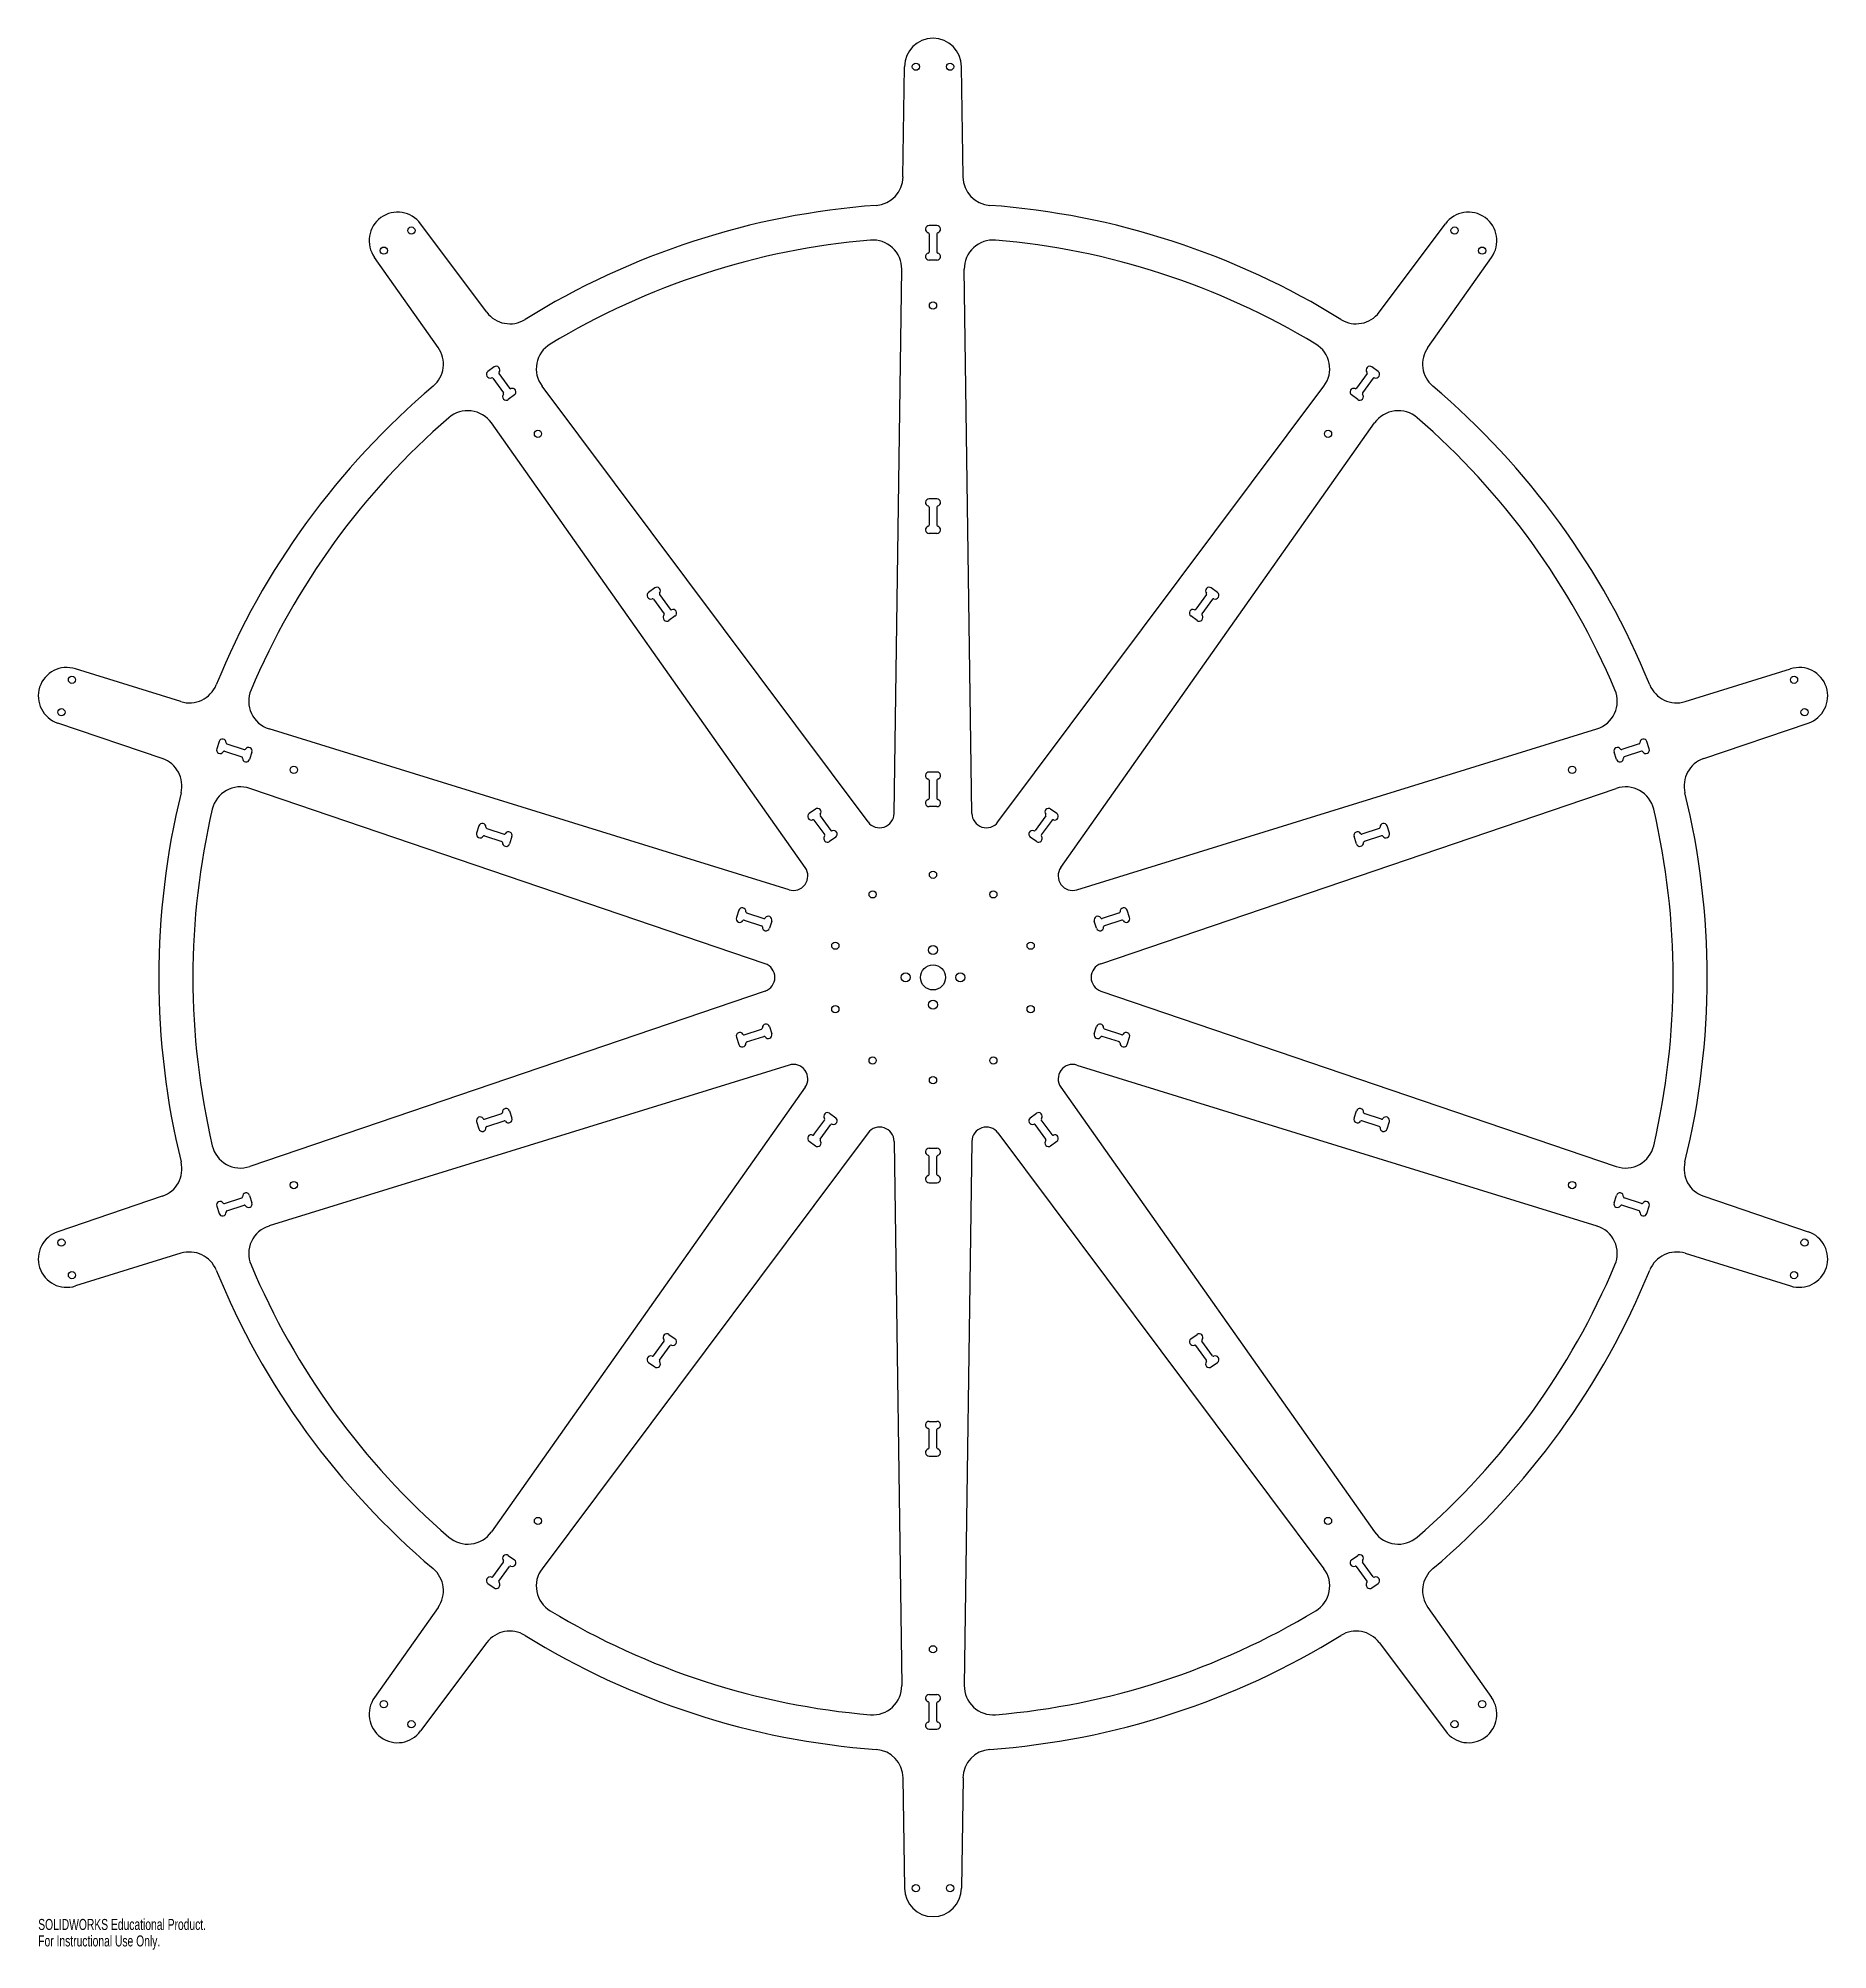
# Model space of a CAD drawing. Header units: millimetres. Extents: x -393 to 393, y -427 to 412.
import ezdxf

# ---------------------------------------------------------------- set-up
doc = ezdxf.new("R2010")
doc.units = ezdxf.units.MM
doc.styles.add('SLDTEXTSTYLE0', font='TXT', dxfattribs={"width": 0.7})

msp = doc.modelspace()

# ---------------------------------------------------------------- linework, layer by layer
at = {"color": 7, "linetype": 'Continuous', "lineweight": 25}
for p, q in [((-13.18, 351.57), (-12.5, 400)), ((13.18, 351.57), (12.5, 400)), ((-195.99, 292.17), (-225, 330.95)), ((1.69, 330.2), (-1.69, 330.2)), ((195.99, 292.17), (225, 330.95)), ((-1.69, 326.59), (-1.69, 318.61)), ((1.69, 326.59), (1.69, 318.61)), ((-217.31, 276.68), (-245.23, 316.26)), ((-17.07, 72), (-13.74, 311)), ((1.69, 315), (-1.69, 315)), ((17.07, 72), (13.74, 311)), ((217.31, 276.68), (245.23, 316.26)), ((-192.72, 268.13), (-195.45, 266.15)), ((-193.33, 263.22), (-188.64, 256.77)), ((-190.6, 265.21), (-185.91, 258.76)), ((190.6, 265.21), (185.91, 258.76)), ((193.33, 263.22), (188.64, 256.77)), ((195.45, 266.15), (192.72, 268.13)), ((-183.79, 255.83), (-186.52, 253.85)), ((-28.51, 68.29), (-171.69, 259.68)), ((28.51, 68.29), (171.69, 259.68)), ((186.52, 253.85), (183.79, 255.83)), ((-56.13, 48.21), (-193.92, 243.53)), ((56.13, 48.21), (193.92, 243.53)), ((1.69, 210.2), (-1.69, 210.2)), ((-1.69, 206.59), (-1.69, 198.61)), ((1.69, 206.59), (1.69, 198.61)), ((1.69, 195), (-1.69, 195)), ((-122.19, 171.05), (-124.92, 169.06)), ((-120.06, 168.12), (-115.38, 161.67)), ((120.06, 168.12), (115.38, 161.67)), ((124.92, 169.06), (122.19, 171.05)), ((-122.79, 166.14), (-118.11, 159.69)), ((122.79, 166.14), (118.11, 159.69)), ((-113.25, 158.75), (-115.98, 156.77)), ((115.98, 156.77), (113.25, 158.75)), ((-330.29, 121.17), (-376.56, 135.5)), ((330.29, 121.17), (376.56, 135.5)), ((-338.44, 96.11), (-384.29, 111.72)), ((-63.2, 38.49), (-291.53, 109.17)), ((63.2, 38.49), (291.53, 109.17)), ((338.44, 96.11), (384.29, 111.72)), ((-313.52, 103.64), (-314.56, 100.43)), ((-310.08, 102.53), (-302.5, 100.06)), ((310.08, 102.53), (302.5, 100.06)), ((314.56, 100.43), (313.52, 103.64)), ((-311.12, 99.32), (-303.54, 96.85)), ((-299.06, 98.95), (-300.1, 95.74)), ((300.1, 95.74), (299.06, 98.95)), ((311.12, 99.32), (303.54, 96.85)), ((1.69, 90.2), (-1.69, 90.2)), ((-1.69, 86.59), (-1.69, 78.61)), ((1.69, 86.59), (1.69, 78.61)), ((-73.75, 6.01), (-300.03, 83.04)), ((73.75, 6.01), (300.03, 83.04)), ((-51.65, 73.97), (-54.38, 71.98)), ((-52.26, 69.06), (-47.57, 62.61)), ((-49.53, 71.04), (-44.84, 64.59)), ((1.69, 75), (-1.69, 75)), ((49.53, 71.04), (44.84, 64.59)), ((52.26, 69.06), (47.57, 62.61)), ((54.38, 71.98), (51.65, 73.97)), ((-199.39, 66.56), (-200.43, 63.35)), ((-197, 62.23), (-189.41, 59.77)), ((-195.95, 65.44), (-188.37, 62.98)), ((-184.93, 61.86), (-185.98, 58.65)), ((-42.72, 61.67), (-45.45, 59.68)), ((45.45, 59.68), (42.72, 61.67)), ((185.98, 58.65), (184.93, 61.86)), ((195.95, 65.44), (188.37, 62.98)), ((197, 62.23), (189.41, 59.77)), ((200.43, 63.35), (199.39, 66.56)), ((-85.26, 29.48), (-86.31, 26.27)), ((-81.83, 28.36), (-74.25, 25.9)), ((81.83, 28.36), (74.25, 25.9)), ((86.31, 26.27), (85.26, 29.48)), ((-82.87, 25.15), (-75.29, 22.69)), ((-70.81, 24.78), (-71.85, 21.57)), ((71.85, 21.57), (70.81, 24.78)), ((82.87, 25.15), (75.29, 22.69)), ((-73.75, -6.01), (-300.03, -83.04)), ((73.75, -6.01), (300.03, -83.04)), ((-82.87, -25.15), (-75.29, -22.69)), ((-71.85, -21.57), (-70.81, -24.78)), ((70.81, -24.78), (71.85, -21.57)), ((82.87, -25.15), (75.29, -22.69)), ((-86.31, -26.27), (-85.26, -29.48)), ((-81.83, -28.36), (-74.25, -25.9)), ((81.83, -28.36), (74.25, -25.9)), ((85.26, -29.48), (86.31, -26.27)), ((-63.2, -38.49), (-291.53, -109.17)), ((63.2, -38.49), (291.53, -109.17)), ((-56.13, -48.21), (-193.92, -243.53)), ((56.13, -48.21), (193.92, -243.53)), ((-185.98, -58.65), (-184.93, -61.86)), ((184.93, -61.86), (185.98, -58.65)), ((-200.43, -63.35), (-199.39, -66.56)), ((-197, -62.23), (-189.41, -59.77)), ((-195.95, -65.44), (-188.37, -62.98)), ((-52.26, -69.06), (-47.57, -62.61)), ((-49.53, -71.04), (-44.84, -64.59)), ((-45.45, -59.68), (-42.72, -61.67)), ((42.72, -61.67), (45.45, -59.68)), ((49.53, -71.04), (44.84, -64.59)), ((52.26, -69.06), (47.57, -62.61)), ((195.95, -65.44), (188.37, -62.98)), ((197, -62.23), (189.41, -59.77)), ((199.39, -66.56), (200.43, -63.35)), ((-28.51, -68.29), (-171.69, -259.68)), ((-54.38, -71.98), (-51.65, -73.97)), ((-17.07, -72), (-13.74, -311)), ((-1.69, -75), (1.69, -75)), ((17.07, -72), (13.74, -311)), ((28.51, -68.29), (171.69, -259.68)), ((51.65, -73.97), (54.38, -71.98)), ((-1.69, -86.59), (-1.69, -78.61)), ((1.69, -86.59), (1.69, -78.61)), ((-1.69, -90.2), (1.69, -90.2)), ((-338.44, -96.11), (-384.29, -111.72)), ((-314.56, -100.43), (-313.52, -103.64)), ((-311.12, -99.32), (-303.54, -96.85)), ((-310.08, -102.53), (-302.5, -100.06)), ((-300.1, -95.74), (-299.06, -98.95)), ((299.06, -98.95), (300.1, -95.74)), ((310.08, -102.53), (302.5, -100.06)), ((311.12, -99.32), (303.54, -96.85)), ((313.52, -103.64), (314.56, -100.43)), ((338.44, -96.11), (384.29, -111.72)), ((-330.29, -121.17), (-376.56, -135.5)), ((330.29, -121.17), (376.56, -135.5)), ((-115.98, -156.77), (-113.25, -158.75)), ((113.25, -158.75), (115.98, -156.77)), ((-122.79, -166.14), (-118.11, -159.69)), ((-120.06, -168.12), (-115.38, -161.67)), ((120.06, -168.12), (115.38, -161.67)), ((122.79, -166.14), (118.11, -159.69)), ((-124.92, -169.06), (-122.19, -171.05)), ((122.19, -171.05), (124.92, -169.06)), ((-1.69, -195), (1.69, -195)), ((-1.69, -206.59), (-1.69, -198.61)), ((1.69, -206.59), (1.69, -198.61)), ((-1.69, -210.2), (1.69, -210.2)), ((-193.33, -263.22), (-188.64, -256.77)), ((-190.6, -265.21), (-185.91, -258.76)), ((-186.52, -253.85), (-183.79, -255.83)), ((183.79, -255.83), (186.52, -253.85)), ((190.6, -265.21), (185.91, -258.76)), ((193.33, -263.22), (188.64, -256.77)), ((-195.45, -266.15), (-192.72, -268.13)), ((192.72, -268.13), (195.45, -266.15)), ((-217.31, -276.68), (-245.23, -316.26)), ((217.31, -276.68), (245.23, -316.26)), ((-195.99, -292.17), (-225, -330.95)), ((195.99, -292.17), (225, -330.95)), ((-1.69, -315), (1.69, -315)), ((-1.69, -326.59), (-1.69, -318.61)), ((1.69, -326.59), (1.69, -318.61)), ((-1.69, -330.2), (1.69, -330.2)), ((-13.18, -351.57), (-12.5, -400)), ((13.18, -351.57), (12.5, -400))]:
    msp.add_line(p, q, dxfattribs=at)
for centre, radius in [((-7.5, 400), 1.59), ((7.5, 400), 1.59), ((-229.05, 328.02), 1.59), ((229.05, 328.02), 1.59), ((-241.18, 319.2), 1.59), ((241.18, 319.2), 1.59), ((0, 295.1), 1.59), ((-173.46, 238.74), 1.59), ((173.46, 238.74), 1.59), ((-378.1, 130.74), 1.59), ((378.1, 130.74), 1.59), ((-382.74, 116.47), 1.59), ((382.74, 116.47), 1.59), ((-280.66, 91.19), 1.59), ((280.66, 91.19), 1.59), ((0, 45.1), 1.59), ((-26.51, 36.49), 1.59), ((26.51, 36.49), 1.59), ((-42.89, 13.94), 1.59), ((0, 12), 2), ((42.89, 13.94), 1.59), ((-12, 0), 2), ((0, 0), 5.5), ((12, 0), 2), ((-42.89, -13.94), 1.59), ((0, -12), 2), ((42.89, -13.94), 1.59), ((-26.51, -36.49), 1.59), ((26.51, -36.49), 1.59), ((0, -45.1), 1.59), ((-280.66, -91.19), 1.59), ((280.66, -91.19), 1.59), ((-382.74, -116.47), 1.59), ((382.74, -116.47), 1.59), ((-378.1, -130.74), 1.59), ((378.1, -130.74), 1.59), ((-173.46, -238.74), 1.59), ((173.46, -238.74), 1.59), ((0, -295.1), 1.59), ((-241.18, -319.2), 1.59), ((241.18, -319.2), 1.59), ((-229.05, -328.02), 1.59), ((229.05, -328.02), 1.59), ((-7.5, -400), 1.59), ((7.5, -400), 1.59)]:
    msp.add_circle(centre, radius, dxfattribs=at)
for centre, radius, start, end in [((0, 400), 12.5, 0, 180), ((-25.87, 351.75), 12.7, 274.207, 359.20104), ((25.87, 351.75), 12.7, 180.79896, 265.793), ((-235.11, 323.61), 12.5, 36, 216), ((0, 0), 340, 94.207, 121.793), ((0, 0), 340, 58.207, 85.793), ((235.11, 323.61), 12.5, 324, 144), ((-1.69, 328.61), 1.59, 90, 256.14173), ((1.69, 328.61), 1.59, 283.85827, 90), ((0, 0), 325, 94.85658, 121.14342), ((-26.44, 311.18), 12.7, 359.20104, 94.85658), ((-2.19, 326.59), 0.5, 0, 76.14173), ((2.19, 326.59), 0.5, 103.85827, 180), ((26.44, 311.18), 12.7, 85.14342, 180.79896), ((0, 0), 325, 58.85658, 85.14342), ((-1.69, 316.59), 1.59, 103.85827, 270), ((-2.19, 318.61), 0.5, 283.85827, 360), ((2.19, 318.61), 0.5, 180, 256.14173), ((1.69, 316.59), 1.59, 270, 76.14173), ((-185.82, 299.78), 12.7, 216.79896, 301.793), ((185.82, 299.78), 12.7, 238.207, 323.20104), ((-161.52, 267.29), 12.7, 121.14342, 216.79896), ((161.52, 267.29), 12.7, 323.20104, 58.85658), ((-227.69, 269.36), 12.7, 310.207, 35.20104), ((227.69, 269.36), 12.7, 144.79896, 229.793), ((-194.52, 264.86), 1.59, 126, 292.14173), ((-193.73, 262.93), 0.5, 36, 112.14173), ((-191.79, 266.84), 1.59, 319.85827, 126), ((-190.19, 265.5), 0.5, 139.85827, 216), ((191.79, 266.84), 1.59, 54, 220.14173), ((190.19, 265.5), 0.5, 324, 40.14173), ((193.73, 262.93), 0.5, 67.85827, 144), ((194.52, 264.86), 1.59, 247.85827, 54), ((0, 0), 340, 130.207, 157.793), ((-187.45, 255.13), 1.59, 139.85827, 306), ((-189.05, 256.48), 0.5, 319.85827, 36), ((-185.51, 259.05), 0.5, 216, 292.14173), ((-184.72, 257.12), 1.59, 306, 112.14173), ((184.72, 257.12), 1.59, 67.85827, 234), ((185.51, 259.05), 0.5, 247.85827, 324), ((187.45, 255.13), 1.59, 234, 40.14173), ((189.05, 256.48), 0.5, 144, 220.14173), ((0, 0), 340, 22.207, 49.793), ((0, 0), 325, 130.85658, 157.14342), ((-204.3, 236.21), 12.7, 35.20104, 130.85658), ((204.3, 236.21), 12.7, 49.14342, 144.79896), ((0, 0), 325, 22.85658, 49.14342), ((-1.69, 208.61), 1.59, 90, 256.14173), ((1.69, 208.61), 1.59, 283.85827, 90), ((-2.19, 206.59), 0.5, 0, 76.14173), ((2.19, 206.59), 0.5, 103.85827, 180), ((-1.69, 196.59), 1.59, 103.85827, 270), ((-2.19, 198.61), 0.5, 283.85827, 0), ((2.19, 198.61), 0.5, 180, 256.14173), ((1.69, 196.59), 1.59, 270, 76.14173), ((-123.98, 167.78), 1.59, 126, 292.14173), ((-121.25, 169.76), 1.59, 319.85827, 126), ((-119.66, 168.42), 0.5, 139.85827, 216), ((121.25, 169.76), 1.59, 54, 220.14173), ((119.66, 168.42), 0.5, 324, 40.14173), ((123.98, 167.78), 1.59, 247.85827, 54), ((-123.2, 165.85), 0.5, 36, 112.14173), ((-118.51, 159.4), 0.5, 319.85827, 36), ((-114.97, 161.97), 0.5, 216, 292.14173), ((-114.19, 160.03), 1.59, 306, 112.14173), ((114.19, 160.03), 1.59, 67.85827, 234), ((114.97, 161.97), 0.5, 247.85827, 324), ((118.51, 159.4), 0.5, 144, 220.14173), ((123.2, 165.85), 0.5, 67.85827, 144), ((-116.92, 158.05), 1.59, 139.85827, 306), ((116.92, 158.05), 1.59, 234, 40.14173), ((-380.42, 123.61), 12.5, 72, 252), ((380.42, 123.61), 12.5, 288, 108), ((-326.54, 133.3), 12.7, 252.79896, 337.793), ((-287.78, 121.31), 12.7, 157.14342, 252.79896), ((287.78, 121.31), 12.7, 287.20104, 22.85658), ((326.54, 133.3), 12.7, 202.207, 287.20104), ((-312.01, 103.15), 1.59, 355.85827, 162), ((-309.93, 103), 0.5, 175.85827, 252), ((-300.57, 99.44), 1.59, 342, 148.14173), ((300.57, 99.44), 1.59, 31.85827, 198), ((309.93, 103), 0.5, 288, 4.14173), ((312.01, 103.15), 1.59, 18, 184.14173), ((-342.53, 84.09), 12.7, 346.207, 71.20104), ((-313.05, 99.94), 1.59, 162, 328.14173), ((-311.28, 98.84), 0.5, 72, 148.14173), ((-303.7, 96.38), 0.5, 355.85827, 72), ((-301.61, 96.23), 1.59, 175.85827, 342), ((-302.34, 100.54), 0.5, 252, 328.14173), ((301.61, 96.23), 1.59, 198, 4.14173), ((302.34, 100.54), 0.5, 211.85827, 288), ((303.7, 96.38), 0.5, 108, 184.14173), ((311.28, 98.84), 0.5, 31.85827, 108), ((313.05, 99.94), 1.59, 211.85827, 18), ((342.53, 84.09), 12.7, 108.79896, 193.793), ((-1.69, 88.61), 1.59, 90, 256.14173), ((-2.19, 86.59), 0.5, 0, 76.14173), ((1.69, 88.61), 1.59, 283.85827, 90), ((2.19, 86.59), 0.5, 103.85827, 180), ((0, 0), 340, 166.207, 193.793), ((-304.12, 71.01), 12.7, 71.20104, 166.85658), ((-1.69, 76.59), 1.59, 103.85827, 270), ((-2.19, 78.61), 0.5, 283.85827, 360), ((2.19, 78.61), 0.5, 180, 256.14173), ((1.69, 76.59), 1.59, 270, 76.14173), ((304.12, 71.01), 12.7, 13.14342, 108.79896), ((0, 0), 340, 346.207, 13.793), ((0, 0), 325, 166.85658, 193.14342), ((-197.88, 66.07), 1.59, 355.85827, 162), ((-53.45, 70.7), 1.59, 126, 292.14173), ((-52.66, 68.76), 0.5, 36, 112.14173), ((-50.72, 72.68), 1.59, 319.85827, 126), ((-49.12, 71.34), 0.5, 139.85827, 216), ((-23.42, 72.09), 6.35, 216.79896, 359.20104), ((23.42, 72.09), 6.35, 180.79896, 323.20104), ((50.72, 72.68), 1.59, 54, 220.14173), ((49.12, 71.34), 0.5, 324, 40.14173), ((52.66, 68.76), 0.5, 67.85827, 144), ((53.45, 70.7), 1.59, 247.85827, 54), ((197.88, 66.07), 1.59, 18, 184.14173), ((0, 0), 325, 346.85658, 13.14342), ((-198.92, 62.86), 1.59, 162, 328.14173), ((-197.15, 61.76), 0.5, 72, 148.14173), ((-195.8, 65.92), 0.5, 175.85827, 252), ((-189.57, 59.29), 0.5, 355.85827, 72), ((-187.49, 59.14), 1.59, 175.85827, 342), ((-188.22, 63.46), 0.5, 252, 328.14173), ((-186.44, 62.35), 1.59, 342, 148.14173), ((-46.38, 60.97), 1.59, 139.85827, 306), ((-47.98, 62.31), 0.5, 319.85827, 36), ((-44.44, 64.89), 0.5, 216, 292.14173), ((-43.65, 62.95), 1.59, 306, 112.14173), ((43.65, 62.95), 1.59, 67.85827, 234), ((44.44, 64.89), 0.5, 247.85827, 324), ((46.38, 60.97), 1.59, 234, 40.14173), ((47.98, 62.31), 0.5, 144, 220.14173), ((186.44, 62.35), 1.59, 31.85827, 198), ((187.49, 59.14), 1.59, 198, 4.14173), ((188.22, 63.46), 0.5, 211.85827, 288), ((189.57, 59.29), 0.5, 108, 184.14173), ((195.8, 65.92), 0.5, 288, 4.14173), ((197.15, 61.76), 0.5, 31.85827, 108), ((198.92, 62.86), 1.59, 211.85827, 18), ((-61.32, 44.55), 6.35, 252.79896, 35.20104), ((61.32, 44.55), 6.35, 144.79896, 287.20104), ((-84.8, 25.78), 1.59, 162, 328.14173), ((-83.75, 28.99), 1.59, 355.85827, 162), ((-81.67, 28.84), 0.5, 175.85827, 252), ((-74.09, 26.37), 0.5, 252, 328.14173), ((-72.32, 25.27), 1.59, 342, 148.14173), ((72.32, 25.27), 1.59, 31.85827, 198), ((74.09, 26.37), 0.5, 211.85827, 288), ((81.67, 28.84), 0.5, 288, 4.14173), ((83.75, 28.99), 1.59, 18, 184.14173), ((84.8, 25.78), 1.59, 211.85827, 18), ((-83.02, 24.68), 0.5, 72, 148.14173), ((-75.44, 22.21), 0.5, 355.85827, 72), ((-73.36, 22.06), 1.59, 175.85827, 342), ((73.36, 22.06), 1.59, 198, 4.14173), ((75.44, 22.21), 0.5, 108, 184.14173), ((83.02, 24.68), 0.5, 31.85827, 108), ((-75.8, 0), 6.35, 288.79896, 71.20104), ((75.8, 0), 6.35, 108.79896, 251.20104), ((-84.8, -25.78), 1.59, 31.85827, 198), ((-83.02, -24.68), 0.5, 211.85827, 288), ((-75.44, -22.21), 0.5, 288, 4.14173), ((-73.36, -22.06), 1.59, 18, 184.14173), ((-72.32, -25.27), 1.59, 211.85827, 18), ((72.32, -25.27), 1.59, 162, 328.14173), ((73.36, -22.06), 1.59, 355.85827, 162), ((75.44, -22.21), 0.5, 175.85827, 252), ((83.02, -24.68), 0.5, 252, 328.14173), ((84.8, -25.78), 1.59, 342, 148.14173), ((-83.75, -28.99), 1.59, 198, 4.14173), ((-81.67, -28.84), 0.5, 108, 184.14173), ((-74.09, -26.37), 0.5, 31.85827, 108), ((74.09, -26.37), 0.5, 72, 148.14173), ((81.67, -28.84), 0.5, 355.85827, 72), ((83.75, -28.99), 1.59, 175.85827, 342), ((-61.32, -44.55), 6.35, 324.79896, 107.20104), ((61.32, -44.55), 6.35, 72.79896, 215.20104), ((-187.49, -59.14), 1.59, 18, 184.14173), ((187.49, -59.14), 1.59, 355.85827, 162), ((-198.92, -62.86), 1.59, 31.85827, 198), ((-197.88, -66.07), 1.59, 198, 4.14173), ((-197.15, -61.76), 0.5, 211.85827, 288), ((-195.8, -65.92), 0.5, 108, 184.14173), ((-189.57, -59.29), 0.5, 288, 4.14173), ((-188.22, -63.46), 0.5, 31.85827, 108), ((-186.44, -62.35), 1.59, 211.85827, 18), ((-46.38, -60.97), 1.59, 54, 220.14173), ((-47.98, -62.31), 0.5, 324, 40.14173), ((-44.44, -64.89), 0.5, 67.85827, 144), ((-43.65, -62.95), 1.59, 247.85827, 54), ((-23.42, -72.09), 6.35, 0.79896, 143.20104), ((23.42, -72.09), 6.35, 36.79896, 179.20104), ((43.65, -62.95), 1.59, 126, 292.14173), ((44.44, -64.89), 0.5, 36, 112.14173), ((46.38, -60.97), 1.59, 319.85827, 126), ((47.98, -62.31), 0.5, 139.85827, 216), ((186.44, -62.35), 1.59, 162, 328.14173), ((188.22, -63.46), 0.5, 72, 148.14173), ((189.57, -59.29), 0.5, 175.85827, 252), ((195.8, -65.92), 0.5, 355.85827, 72), ((197.88, -66.07), 1.59, 175.85827, 342), ((197.15, -61.76), 0.5, 252, 328.14173), ((198.92, -62.86), 1.59, 342, 148.14173), ((-304.12, -71.01), 12.7, 193.14342, 288.79896), ((-53.45, -70.7), 1.59, 67.85827, 234), ((-52.66, -68.76), 0.5, 247.85827, 324), ((-50.72, -72.68), 1.59, 234, 40.14173), ((-49.12, -71.34), 0.5, 144, 220.14173), ((-1.69, -76.59), 1.59, 90, 256.14173), ((1.69, -76.59), 1.59, 283.85827, 90), ((50.72, -72.68), 1.59, 139.85827, 306), ((49.12, -71.34), 0.5, 319.85827, 36), ((52.66, -68.76), 0.5, 216, 292.14173), ((53.45, -70.7), 1.59, 306, 112.14173), ((304.12, -71.01), 12.7, 251.20104, 346.85658), ((-342.53, -84.09), 12.7, 288.79896, 13.793), ((-2.19, -78.61), 0.5, 0, 76.14173), ((2.19, -78.61), 0.5, 103.85827, 180), ((342.53, -84.09), 12.7, 166.207, 251.20104), ((-1.69, -88.61), 1.59, 103.85827, 270), ((-2.19, -86.59), 0.5, 283.85827, 0), ((2.19, -86.59), 0.5, 180, 256.14173), ((1.69, -88.61), 1.59, 270, 76.14173), ((-313.05, -99.94), 1.59, 31.85827, 198), ((-311.28, -98.84), 0.5, 211.85827, 288), ((-303.7, -96.38), 0.5, 288, 4.14173), ((-301.61, -96.23), 1.59, 18, 184.14173), ((-302.34, -100.54), 0.5, 31.85827, 108), ((-300.57, -99.44), 1.59, 211.85827, 18), ((300.57, -99.44), 1.59, 162, 328.14173), ((301.61, -96.23), 1.59, 355.85827, 162), ((302.34, -100.54), 0.5, 72, 148.14173), ((303.7, -96.38), 0.5, 175.85827, 252), ((311.28, -98.84), 0.5, 252, 328.14173), ((313.05, -99.94), 1.59, 342, 148.14173), ((-312.01, -103.15), 1.59, 198, 4.14173), ((-309.93, -103), 0.5, 108, 184.14173), ((309.93, -103), 0.5, 355.85827, 72), ((312.01, -103.15), 1.59, 175.85827, 342), ((-380.42, -123.61), 12.5, 108, 288), ((-287.78, -121.31), 12.7, 107.20104, 202.85658), ((287.78, -121.31), 12.7, 337.14342, 72.79896), ((380.42, -123.61), 12.5, 252, 72), ((-326.54, -133.3), 12.7, 22.207, 107.20104), ((326.54, -133.3), 12.7, 72.79896, 157.793), ((0, 0), 340, 202.207, 229.793), ((0, 0), 325, 202.85658, 229.14342), ((0, 0), 325, 310.85658, 337.14342), ((0, 0), 340, 310.207, 337.793), ((-116.92, -158.05), 1.59, 54, 220.14173), ((-118.51, -159.4), 0.5, 324, 40.14173), ((-114.19, -160.03), 1.59, 247.85827, 54), ((114.19, -160.03), 1.59, 126, 292.14173), ((116.92, -158.05), 1.59, 319.85827, 126), ((118.51, -159.4), 0.5, 139.85827, 216), ((-123.98, -167.78), 1.59, 67.85827, 234), ((-123.2, -165.85), 0.5, 247.85827, 324), ((-114.97, -161.97), 0.5, 67.85827, 144), ((114.97, -161.97), 0.5, 36, 112.14173), ((123.2, -165.85), 0.5, 216, 292.14173), ((123.98, -167.78), 1.59, 306, 112.14173), ((-121.25, -169.76), 1.59, 234, 40.14173), ((-119.66, -168.42), 0.5, 144, 220.14173), ((121.25, -169.76), 1.59, 139.85827, 306), ((119.66, -168.42), 0.5, 319.85827, 36), ((-1.69, -196.59), 1.59, 90, 256.14173), ((-2.19, -198.61), 0.5, 0, 76.14173), ((1.69, -196.59), 1.59, 283.85827, 90), ((2.19, -198.61), 0.5, 103.85827, 180), ((-1.69, -208.61), 1.59, 103.85827, 270), ((-2.19, -206.59), 0.5, 283.85827, 0), ((2.19, -206.59), 0.5, 180, 256.14173), ((1.69, -208.61), 1.59, 270, 76.14173), ((-204.3, -236.21), 12.7, 229.14342, 324.79896), ((204.3, -236.21), 12.7, 215.20104, 310.85658), ((-227.69, -269.36), 12.7, 324.79896, 49.793), ((-187.45, -255.13), 1.59, 54, 220.14173), ((-189.05, -256.48), 0.5, 324, 40.14173), ((-185.51, -259.05), 0.5, 67.85827, 144), ((-184.72, -257.12), 1.59, 247.85827, 54), ((-161.52, -267.29), 12.7, 143.20104, 238.85658), ((161.52, -267.29), 12.7, 301.14342, 36.79896), ((184.72, -257.12), 1.59, 126, 292.14173), ((185.51, -259.05), 0.5, 36, 112.14173), ((187.45, -255.13), 1.59, 319.85827, 126), ((189.05, -256.48), 0.5, 139.85827, 216), ((227.69, -269.36), 12.7, 130.207, 215.20104), ((-194.52, -264.86), 1.59, 67.85827, 234), ((-193.73, -262.93), 0.5, 247.85827, 324), ((-191.79, -266.84), 1.59, 234, 40.14173), ((-190.19, -265.5), 0.5, 144, 220.14173), ((191.79, -266.84), 1.59, 139.85827, 306), ((190.19, -265.5), 0.5, 319.85827, 36), ((193.73, -262.93), 0.5, 216, 292.14173), ((194.52, -264.86), 1.59, 306, 112.14173), ((0, 0), 325, 238.85658, 265.14342), ((0, 0), 325, 274.85658, 301.14342), ((-185.82, -299.78), 12.7, 58.207, 143.20104), ((0, 0), 340, 238.207, 265.793), ((0, 0), 340, 274.207, 301.793), ((185.82, -299.78), 12.7, 36.79896, 121.793), ((-235.11, -323.61), 12.5, 144, 324), ((-26.44, -311.18), 12.7, 265.14342, 0.79896), ((-1.69, -316.59), 1.59, 90, 256.14173), ((-2.19, -318.61), 0.5, 0, 76.14173), ((1.69, -316.59), 1.59, 283.85827, 90), ((2.19, -318.61), 0.5, 103.85827, 180), ((26.44, -311.18), 12.7, 179.20104, 274.85658), ((235.11, -323.61), 12.5, 216, 36), ((-1.69, -328.61), 1.59, 103.85827, 270), ((-2.19, -326.59), 0.5, 283.85827, 360), ((2.19, -326.59), 0.5, 180, 256.14173), ((1.69, -328.61), 1.59, 270, 76.14173), ((-25.87, -351.75), 12.7, 0.79896, 85.793), ((25.87, -351.75), 12.7, 94.207, 179.20104), ((0, -400), 12.5, 180, 0)]:
    msp.add_arc(centre, radius, start, end, dxfattribs=at)

# ---------------------------------------------------------------- texts
at = {"color": 7, "linetype": 'Continuous', "char_height": 4.8336, "attachment_point": 1, "style": 'SLDTEXTSTYLE0'}
for s, insert in [('SOLIDWORKS Educational Product.', (-392.92, -413.52)), ('For Instructional Use Only.', (-392.92, -420.77))]:
    msp.add_mtext(s, dxfattribs=dict(at, insert=insert))

doc.saveas('drawing.dxf')
